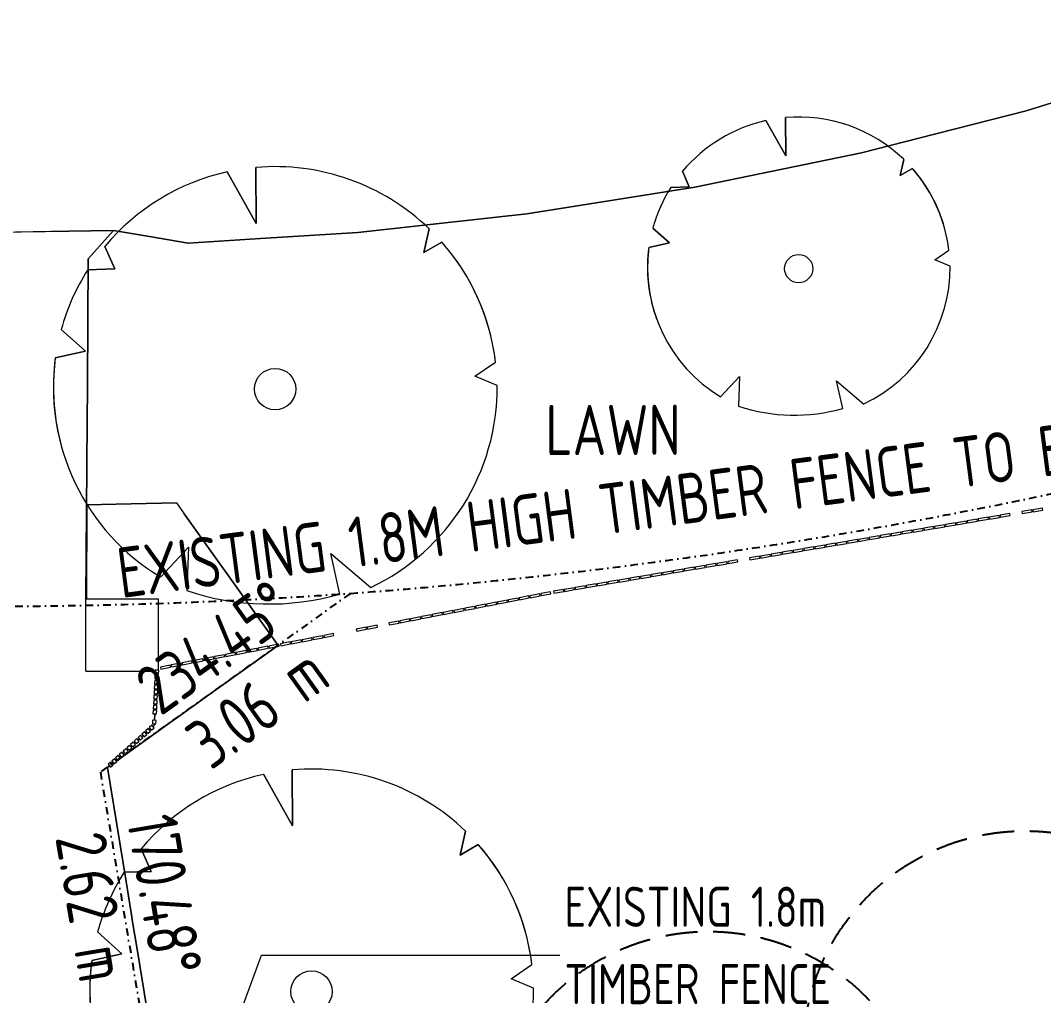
# Model space of a CAD drawing. Header units: millimetres. Extents: x -39027 to 364494, y -35256 to 94895.
# Drawn here: x -4970 to 5216, y 9300 to 19006 of the extents above; entities that cross this region are included whole.
import ezdxf

# ---------------------------------------------------------------- set-up
doc = ezdxf.new("R2010")
doc.units = ezdxf.units.MM
doc.header["$LTSCALE"] = 25
doc.linetypes.add('BG_Dash Dot 3mm', pattern=[7, 3, -2, 0, -2])
doc.linetypes.add('HIDDEN', pattern=[9.525, 6.35, -3.175])
for name, color, linetype, lineweight in [('A-GLAZ-CWMG', 3, 'Continuous', 5), ('A-WALL', 2, 'Continuous', 5), ('C-PROP-LINE', 91, 'BG_Dash Dot 3mm', 25), ('C-PROP-LINE-IDEN', 91, 'Continuous', 5), ('C-TOPO', 251, 'Continuous', 9), ('G-ANNO-TEXT', 231, 'Continuous', 5), ('L-PLNT', 71, 'Continuous', 5)]:
    doc.layers.add(name, color=color, linetype=linetype, lineweight=lineweight)
doc.layers.add('Land-25', color=3, linetype='Continuous')
doc.styles.add('ISOCPEUR', font='isocpeur.ttf', dxfattribs={"width": 0.75, "height": 500})
doc.styles.add('ISOCPEUR_3', font='isocpeur.ttf', dxfattribs={"width": 0.75, "height": 400})

# ---------------------------------------------------------------- blocks, each defined once
blk = doc.blocks.new('Rectangular Mullion - 35mm Timber Batten_Black_-902602-PROPOSED SITE PLAN')
at = {"layer": 'A-GLAZ-CWMG', "lineweight": 9}
h = blk.add_hatch(dxfattribs=at)
h.set_pattern_fill('FP_16', color=256, style=0, pattern_type=2)
h.set_pattern_definition([(271.891, (11833.92, 734.25), (-571.941, 22436.8859), [244.69, -24223.84]), (255.817, (11842, 489.7), (-1664.128, -8211.217), [310.84, -10050.37]), (222.127, (11765.8, 188.3), (-101.85, -2029.45), [229.9, -2643.8]), (220.28, (11595.33, 34.13), (-31747.4797, -27026.2209), [445.65, -44119.59]), (254.133, (11255.34, -253.99), (5268.3372, 17978.0892), [271.1, -26839.16]), (267.127, (11181.2, -514.8), (1927.6, -2131.3), [508, -1524]), (276.589, (11155.75, -1022.12), (-856.441, 10325.752), [247.2, -12112.97]), (272.838, (11285.97, 761.75), (-709.052, 18386.8754), [204.21, -20217.13]), (267.127, (11296, 557.8), (1927.6, -2131.3), [304.8, -1727.2]), (238.826, (11280.8, 253.37), (-13061.5987, -21855.2375), [300.02, -29702.1]), (215.002, (11125.5, -3.33), (10759.0768, 7316.5758), [463.37, -22705]), (227.838, (10745.94, -269.12), (-10546.2832, -11859.4433), [288.8, -28591.35]), (260.787, (10552.09, -483.2), (-2401.1745, -16205.582), [368.01, -18032.53]), (279.016, (10493.17, -846.45), (-4455.9087, 28750.5605), [394.54, -39059.76]), (273.837, (10656.84, 793.32), (1349.7512, -18350.9714), [347.82, -34434.41]), (263.761, (10680.11, 446.28), (-3421.5292, -32395.2517), [346.04, -34257.68]), (233.437, (10642.5, 102.3), (3138.47, 3285.596), [366.32, -6960.16]), (219.638, (10424.28, -191.94), (-23182.9448, -19366.605), [330.785, -32747.78]), (252.196, (10169.55, -402.96), (-6959.2627, -22098.4556), [315.45, -31229.67]), (267.127, (10073, -703.3), (1927.6, -2131.3), [243.84, -1788.16]), (280.122, (10060.87, -946.83), (3442.2468, -18415.157), [271.1, -26839.16]), (267.127, (12147.4, 87.8), (1927.6, -2131.3), [6.7, -2025.3]), (43.975, (11828.675, -181.03), (-30068.4371, -28882.6622), [445.65, -44119.59]), (60.562, (10119.9, 230.2), (548.474, 2820.86), [181.75, -4361.94]), (78.997, (10209.27, 388.53), (2076.3454, 12184.526), [287.37, -14081.04]), (110.326, (10264.1, 670.6), (-4050.124, 10165.54), [154.75, -15320.5]), (240.562, (11828.7, -181), (-548.474, -2820.856), [227.18, -4316.5]), (260.417, (11717.02, -378.89), (3180.243, 18123.632), [347.82, -34434.41]), (277.252, (11659.116, -721.855), (4498.8521, -34788.06633), [577.96, -57218.064]), (277.432, (12057.16, 723.05), (1778.8297, -12231.5023), [227.18, -22491.26]), (251.603, (12086.54, 497.78), (7415.0525, 21949.7186), [379.61, -37581.28]), (224.248, (11966.74, 137.57), (25825.8526, 25008.1964), [388.21, -38433.09]), (232.432, (11688.65, -133.31), (-15020.8244, -19738.274), [321.29, -31807.45]), (257.665, (11492.76, -387.98), (-1885.938, -10188.125), [370.8, -11989.37]), (273.709, (11413.546, -750.22), (-2172.5482, 34714.3201), [531.825, -52650.705]), (275.257, (11549.8, 748.5), (-846.015, 12331.1855), [287.37, -14081.04]), (255.817, (11576.12, 462.35), (-1664.128, -8211.217), [310.84, -10050.37]), (224.617, (11499.96, 160.99), (21589.9729, 21127.8818), [330.785, -32747.78]), (222.127, (11264.5, -71.3), (-101.85, -2029.45), [373.58, -2500.1]), (249.773, (10987.44, -321.93), (9669.2904, 25891.5875), [340.63, -33721.9]), (270.494, (10869.67, -641.55), (-161.5391, 32575.038), [346.04, -34257.68]), (284.23, (10872.65, -987.57), (5359.5732, -20526.535), [276.38, -27361.81]), (275.873, (11042.43, 773.97), (1623.8251, -14276.3576), [267.27, -26459.52]), (252.196, (11069.78, 508.11), (-6959.2627, -22098.4556), [315.45, -31229.67]), (235.122, (10973.33, 207.77), (6950.917, 9595.3927), [383.4, -18786.45]), (217.228, (10754.09, -106.76), (27602.0793, 20869.6483), [504.74, -49969.095]), (251.182, (10352.2, -412.12), (2965.1805, 7835.886), [295.86, -14497.32]), (273.136, (10256.76, -692.17), (1223.3589, -20384.6708), [388.21, -38433.09]), (290.326, (10278, -1079.8), (4050.124, -10165.54), [154.75, -15320.5]), (276.589, (10433.6, 804.53), (-856.441, 10325.752), [247.2, -12112.97]), (257.119, (10461.97, 558.96), (-4949.7371, -22172.6885), [350.78, -34726.98]), (229.722, (10383.77, 217.01), (-21473.4561, -25487.2156), [434.866, -43051.83]), (238.073, (12132.07, -216.6), (-8495.5612, -14007.5708), [209.21, -20711.51]), (256.343, (12021.435, -394.16), (7902.4776, 32120.7433), [434.39, -43004.81]), (274.252, (11918.87, -816.27), (-813.812, 14345.3444), [491.48, -15891.03])])
h.paths.add_polyline_path([(17, -18), (-18, -18), (-18, 17), (17, 17), (17, -15)], flags=0)
for p, q in [((-18, -18), (-18, 17)), ((-18, 17), (17, 17)), ((17, 17), (17, -18)), ((17, -18), (-18, -18))]:
    blk.add_line(p, q, dxfattribs=at)
blk = doc.blocks.new('Rectangular Mullion - 35mm Timber Batten_Black_-V131-PROPOSED SITE PLAN')
at = {"layer": 'A-GLAZ-CWMG', "lineweight": 9}
for p, q in [((-17.5, -17.5), (-17.5, 17.5)), ((-17.5, 17.5), (17.5, 17.5)), ((17.5, 17.5), (17.5, -17.5)), ((17.5, -17.5), (-17.5, -17.5))]:
    blk.add_line(p, q, dxfattribs=at)
blk = doc.blocks.new('Rectangular Mullion - 35mm Timber Batten_Black_-V132-PROPOSED SITE PLAN')
at = {"layer": 'A-GLAZ-CWMG', "lineweight": 9}
for p, q in [((-17.5, -17.5), (-17.5, 17.5)), ((-17.5, 17.5), (17.5, 17.5)), ((17.5, 17.5), (17.5, -17.5)), ((17.5, -17.5), (-17.5, -17.5))]:
    blk.add_line(p, q, dxfattribs=at)
blk = doc.blocks.new('Rectangular Mullion - 35mm Timber Batten_Black_-V133-PROPOSED SITE PLAN')
at = {"layer": 'A-GLAZ-CWMG', "lineweight": 9}
for p, q in [((-17.5, -17.5), (-17.5, 17.5)), ((-17.5, 17.5), (17.5, 17.5)), ((17.5, 17.5), (17.5, -17.5)), ((17.5, -17.5), (-17.5, -17.5))]:
    blk.add_line(p, q, dxfattribs=at)
blk = doc.blocks.new('Rectangular Mullion - 35mm Timber Batten_Black_-V134-PROPOSED SITE PLAN')
at = {"layer": 'A-GLAZ-CWMG', "lineweight": 9}
for p, q in [((-17.5, -17.5), (-17.5, 17.5)), ((-17.5, 17.5), (17.5, 17.5)), ((17.5, 17.5), (17.5, -17.5)), ((17.5, -17.5), (-17.5, -17.5))]:
    blk.add_line(p, q, dxfattribs=at)
blk = doc.blocks.new('Rectangular Mullion - 35mm Timber Batten_Black_-V135-PROPOSED SITE PLAN')
at = {"layer": 'A-GLAZ-CWMG', "lineweight": 9}
for p, q in [((-17.5, -17.5), (-17.5, 17.5)), ((-17.5, 17.5), (17.5, 17.5)), ((17.5, 17.5), (17.5, -17.5)), ((17.5, -17.5), (-17.5, -17.5))]:
    blk.add_line(p, q, dxfattribs=at)
blk = doc.blocks.new('Rectangular Mullion - 35mm Timber Batten_Black_-V136-PROPOSED SITE PLAN')
at = {"layer": 'A-GLAZ-CWMG', "lineweight": 9}
for p, q in [((-17.5, -17.5), (-17.5, 17.5)), ((-17.5, 17.5), (17.5, 17.5)), ((17.5, 17.5), (17.5, -17.5)), ((17.5, -17.5), (-17.5, -17.5))]:
    blk.add_line(p, q, dxfattribs=at)
blk = doc.blocks.new('Rectangular Mullion - 35mm Timber Batten_Black_-V137-PROPOSED SITE PLAN')
at = {"layer": 'A-GLAZ-CWMG', "lineweight": 9}
for p, q in [((-17.5, -17.5), (-17.5, 17.5)), ((-17.5, 17.5), (17.5, 17.5)), ((17.5, 17.5), (17.5, -17.5)), ((17.5, -17.5), (-17.5, -17.5))]:
    blk.add_line(p, q, dxfattribs=at)
blk = doc.blocks.new('Rectangular Mullion - 35mm Timber Batten_Black_-V138-PROPOSED SITE PLAN')
at = {"layer": 'A-GLAZ-CWMG', "lineweight": 9}
for p, q in [((-17.5, -17.5), (-17.5, 17.5)), ((-17.5, 17.5), (17.5, 17.5)), ((17.5, 17.5), (17.5, -17.5)), ((17.5, -17.5), (-17.5, -17.5))]:
    blk.add_line(p, q, dxfattribs=at)
blk = doc.blocks.new('Rectangular Mullion - 35mm Timber Batten_Black_-V139-PROPOSED SITE PLAN')
at = {"layer": 'A-GLAZ-CWMG', "lineweight": 9}
for p, q in [((-17.5, -17.5), (-17.5, 17.5)), ((-17.5, 17.5), (17.5, 17.5)), ((17.5, 17.5), (17.5, -17.5)), ((17.5, -17.5), (-17.5, -17.5))]:
    blk.add_line(p, q, dxfattribs=at)
blk = doc.blocks.new('Rectangular Mullion - 35mm Timber Batten_Black_-V140-PROPOSED SITE PLAN')
at = {"layer": 'A-GLAZ-CWMG', "lineweight": 9}
for p, q in [((-17.5, -17.5), (-17.5, 17.5)), ((-17.5, 17.5), (17.5, 17.5)), ((17.5, 17.5), (17.5, -17.5)), ((17.5, -17.5), (-17.5, -17.5))]:
    blk.add_line(p, q, dxfattribs=at)
blk = doc.blocks.new('Rectangular Mullion - 35mm Timber Batten_Black_-V141-PROPOSED SITE PLAN')
at = {"layer": 'A-GLAZ-CWMG', "lineweight": 9}
for p, q in [((-17.5, -17.5), (-17.5, 17.5)), ((-17.5, 17.5), (17.5, 17.5)), ((17.5, 17.5), (17.5, -17.5)), ((17.5, -17.5), (-17.5, -17.5))]:
    blk.add_line(p, q, dxfattribs=at)
blk = doc.blocks.new('Rectangular Mullion - 35mm Timber Batten_Black_-V142-PROPOSED SITE PLAN')
at = {"layer": 'A-GLAZ-CWMG', "lineweight": 9}
for p, q in [((-17.5, -17.5), (-17.5, 17.5)), ((-17.5, 17.5), (17.5, 17.5)), ((17.5, 17.5), (17.5, -17.5)), ((17.5, -17.5), (-17.5, -17.5))]:
    blk.add_line(p, q, dxfattribs=at)
blk = doc.blocks.new('Rectangular Mullion - 35mm Timber Batten_Black_-V143-PROPOSED SITE PLAN')
at = {"layer": 'A-GLAZ-CWMG', "lineweight": 9}
for p, q in [((-17.5, -17.5), (-17.5, 17.5)), ((-17.5, 17.5), (17.5, 17.5)), ((17.5, 17.5), (17.5, -17.5)), ((17.5, -17.5), (-17.5, -17.5))]:
    blk.add_line(p, q, dxfattribs=at)
blk = doc.blocks.new('Rectangular Mullion - 35mm Timber Batten_Black_-V144-PROPOSED SITE PLAN')
at = {"layer": 'A-GLAZ-CWMG', "lineweight": 9}
for p, q in [((-17.5, -17.5), (-17.5, 17.5)), ((-17.5, 17.5), (17.5, 17.5)), ((17.5, 17.5), (17.5, -17.5)), ((17.5, -17.5), (-17.5, -17.5))]:
    blk.add_line(p, q, dxfattribs=at)
blk = doc.blocks.new('Rectangular Mullion - 35mm Timber Batten_Black_-V145-PROPOSED SITE PLAN')
at = {"layer": 'A-GLAZ-CWMG', "lineweight": 9}
for p, q in [((-17.5, -17.5), (-17.5, 17.5)), ((-17.5, 17.5), (17.5, 17.5)), ((17.5, 17.5), (17.5, -17.5)), ((17.5, -17.5), (-17.5, -17.5))]:
    blk.add_line(p, q, dxfattribs=at)
blk = doc.blocks.new('Rectangular Mullion - 35mm Timber Batten_Black_-V146-PROPOSED SITE PLAN')
at = {"layer": 'A-GLAZ-CWMG', "lineweight": 9}
for p, q in [((-17.5, -17.5), (-17.5, 17.5)), ((-17.5, 17.5), (17.5, 17.5)), ((17.5, 17.5), (17.5, -17.5)), ((17.5, -17.5), (-17.5, -17.5))]:
    blk.add_line(p, q, dxfattribs=at)
blk = doc.blocks.new('Rectangular Mullion - 35mm Timber Batten_Black_-V147-PROPOSED SITE PLAN')
at = {"layer": 'A-GLAZ-CWMG', "lineweight": 9}
for p, q in [((-17.5, -17.5), (-17.5, 17.5)), ((-17.5, 17.5), (17.5, 17.5)), ((17.5, 17.5), (17.5, -17.5)), ((17.5, -17.5), (-17.5, -17.5))]:
    blk.add_line(p, q, dxfattribs=at)
blk = doc.blocks.new('Rectangular Mullion - 35mm Timber Batten_Black_-V148-PROPOSED SITE PLAN')
at = {"layer": 'A-GLAZ-CWMG', "lineweight": 9}
for p, q in [((-17.5, -17.5), (-17.5, 17.5)), ((-17.5, 17.5), (17.5, 17.5)), ((17.5, 17.5), (17.5, -17.5)), ((17.5, -17.5), (-17.5, -17.5))]:
    blk.add_line(p, q, dxfattribs=at)
blk = doc.blocks.new('Rectangular Mullion - 35mm Timber Batten_Black_-V149-PROPOSED SITE PLAN')
at = {"layer": 'A-GLAZ-CWMG', "lineweight": 9}
for p, q in [((-17.5, -17.5), (-17.5, 17.5)), ((-17.5, 17.5), (17.5, 17.5)), ((17.5, 17.5), (17.5, -17.5)), ((17.5, -17.5), (-17.5, -17.5))]:
    blk.add_line(p, q, dxfattribs=at)
blk = doc.blocks.new('Rectangular Mullion - 35mm Timber Batten_Black_-V150-PROPOSED SITE PLAN')
at = {"layer": 'A-GLAZ-CWMG', "lineweight": 9}
for p, q in [((-17.5, -17.5), (-17.5, 17.5)), ((-17.5, 17.5), (17.5, 17.5)), ((17.5, 17.5), (17.5, -17.5)), ((17.5, -17.5), (-17.5, -17.5))]:
    blk.add_line(p, q, dxfattribs=at)
blk = doc.blocks.new('Rectangular Mullion - 35mm Timber Batten_Black_-V151-PROPOSED SITE PLAN')
at = {"layer": 'A-GLAZ-CWMG', "lineweight": 9}
for p, q in [((-17.5, -17.5), (-17.5, 17.5)), ((-17.5, 17.5), (17.5, 17.5)), ((17.5, 17.5), (17.5, -17.5)), ((17.5, -17.5), (-17.5, -17.5))]:
    blk.add_line(p, q, dxfattribs=at)
blk = doc.blocks.new('Rectangular Mullion - 20x100 Timber Panel-900443-PROPOSED SITE PLAN')
at = {"layer": 'A-GLAZ-CWMG', "lineweight": 9}
for p, q in [((-50, -10), (-50, 10)), ((-50, 10), (50, 10)), ((50, 10), (50, -10)), ((50, -10), (-50, -10))]:
    blk.add_line(p, q, dxfattribs=at)
blk = doc.blocks.new('Rectangular Mullion - 20x100 Timber Panel-900567-PROPOSED SITE PLAN')
at = {"layer": 'A-GLAZ-CWMG', "lineweight": 9}
for p, q in [((-50, -10), (-50, 10)), ((-50, 10), (50, 10)), ((50, 10), (50, -10)), ((50, -10), (-50, -10))]:
    blk.add_line(p, q, dxfattribs=at)
blk = doc.blocks.new('Family - ___-1009153-PROPOSED SITE PLAN')
at = {"layer": 'C-PROP-LINE'}
for p, q in [((2435, 13187), (-477, 12248)), ((-477, 12248), (-849, 9655))]:
    blk.add_line(p, q, dxfattribs=at)
blk.add_arc((14653, 63546), 51820, 244.3448, 256.3633, dxfattribs=at)
blk = doc.blocks.new('Family - ___-2269169-PROPOSED SITE PLAN')
at = {"layer": 'C-PROP-LINE'}
for p, q in [((2435, 13187), (-477, 12248)), ((-477, 12248), (-849, 9655))]:
    blk.add_line(p, q, dxfattribs=at)
blk.add_arc((14525, 63577), 51820, 256.5084, 274.8072, dxfattribs=at)
blk = doc.blocks.new('PLANTING_Coloured tree scaleable - 7 Meters-2580589-PROPOSED SITE PLAN')
at = {"layer": 'L-PLNT', "lineweight": 9}
for p, q in [((-503, 2723), (-434, 2027)), ((-503, 2723), (-434, 2027)), ((-434, 2027), (-503, 2723)), ((-434, 2027), (-856, 2634)), ((-434, 2027), (-856, 2634)), ((-856, 2634), (-434, 2027)), ((1684, 1866), (1722, 2169)), ((1684, 1866), (1722, 2169)), ((1722, 2169), (1684, 1866)), ((1896, 2018), (1684, 1866)), ((1896, 2018), (1684, 1866)), ((1684, 1866), (1896, 2018)), ((-2286, 1563), (-2136, 1294)), ((-2286, 1563), (-2136, 1294)), ((-2136, 1294), (-2286, 1563)), ((-2136, 1294), (-2471, 1251)), ((-2136, 1294), (-2471, 1251)), ((-2471, 1251), (-2136, 1294)), ((2466, 391), (2705, 591)), ((2674, 565), (2705, 591)), ((-2728, 480), (-2399, 237)), ((-2728, 480), (-2399, 237)), ((-2399, 237), (-2728, 480)), ((2755, 302), (2466, 391)), ((-2399, 237), (-2767, 119)), ((-2399, 237), (-2767, 119)), ((-2767, 119), (-2399, 237)), ((886, -1980), (1424, -2356)), ((1048, -2474), (886, -1980)), ((-1201, -2476), (-887, -2070)), ((-887, -2070), (-856, -2614))]:
    blk.add_line(p, q, dxfattribs=at)
blk.add_circle((0, -6), 258, dxfattribs=at)
for centre, radius, start, end in [((0, 0), 2769, 51.5512, 100.4622), ((0, 0), 2769, 51.5512, 100.4622), ((0, 0), 2769, 51.5512, 100.4622), ((0, 0), 2769, 108.0083, 145.6274), ((0, 0), 2769, 108.0083, 145.6274), ((0, 0), 2769, 108.0083, 145.6274), ((0, 0), 2769, 12.3276, 46.7819), ((0, 0), 2769, 12.3276, 46.7819), ((0, 0), 2769, 13.3734, 46.7819), ((0, 0), 2769, 153.1369, 170.0213), ((0, 0), 2769, 153.1369, 170.0213), ((0, 0), 2769, 153.1369, 170.0213), ((0, 19), 2769, 300.9465, 5.8599), ((0, 19), 2769, 177.9304, 244.2846), ((0, 19), 2769, 177.9304, 202.3457), ((0, 19), 2769, 177.9304, 200.6948), ((-130, 523), 3220, 256.9579, 291.4464)]:
    blk.add_arc(centre, radius, start, end, dxfattribs=at)
blk = doc.blocks.new('PLANTING_Coloured tree scaleable - 4_5 Meters-2580578-PROPOSED SITE PLAN')
at = {"layer": 'L-PLNT', "lineweight": 9}
for p, q in [((-279, 1303), (-551, 1693)), ((-279, 1303), (-551, 1693)), ((-551, 1693), (-279, 1303)), ((-323, 1751), (-279, 1303)), ((-323, 1751), (-279, 1303)), ((-279, 1303), (-323, 1751)), ((1083, 1200), (1107, 1394)), ((1083, 1200), (1107, 1394)), ((1107, 1394), (1083, 1200)), ((1219, 1297), (1083, 1200)), ((1219, 1297), (1083, 1200)), ((1083, 1200), (1219, 1297)), ((-1470, 1005), (-1373, 832)), ((-1470, 1005), (-1373, 832)), ((-1373, 832), (-1470, 1005)), ((-1373, 832), (-1588, 804)), ((-1373, 832), (-1588, 804)), ((-1588, 804), (-1373, 832)), ((1586, 252), (1739, 380)), ((-1753, 308), (-1542, 152)), ((-1753, 308), (-1542, 152)), ((-1542, 152), (-1753, 308)), ((1771, 194), (1586, 252)), ((-1542, 152), (-1779, 77)), ((-1542, 152), (-1779, 77)), ((-1779, 77), (-1542, 152)), ((569, -1273), (916, -1515)), ((674, -1591), (569, -1273)), ((-772, -1592), (-570, -1331)), ((-570, -1331), (-550, -1681))]:
    blk.add_line(p, q, dxfattribs=at)
blk.add_circle((0, -4), 166, dxfattribs=at)
for centre, radius, start, end in [((0, 0), 1780, 108.0083, 145.6274), ((0, 0), 1780, 108.0083, 145.6274), ((0, 0), 1780, 108.0083, 145.6274), ((0, 0), 1780, 51.5512, 100.4622), ((0, 0), 1780, 51.5512, 100.4622), ((0, 0), 1780, 51.5512, 100.4622), ((0, 0), 1780, 12.3276, 46.7819), ((0, 0), 1780, 20.9412, 46.7819), ((0, 0), 1780, 22.0155, 46.7819), ((0, 0), 1780, 153.1369, 170.0213), ((0, 0), 1780, 153.1369, 170.0213), ((0, 0), 1780, 153.1369, 170.0213), ((0, 12), 1780, 300.9465, 5.8599), ((0, 12), 1780, 177.9304, 244.2846), ((0, 12), 1780, 177.9304, 205.3609), ((0, 12), 1780, 177.9304, 203.8436), ((-83, 336), 2070, 256.9579, 291.4464)]:
    blk.add_arc(centre, radius, start, end, dxfattribs=at)

msp = doc.modelspace()

# ---------------------------------------------------------------- linework, layer by layer
at = {"layer": 'A-WALL'}
for p, q in [((-4317.9, 12530.4), (-4317.9, 13250.4)), ((-4317.9, 13250.4), (-3597.9, 13250.4)), ((-3597.9, 13250.4), (-3597.9, 12537.8)), ((-4317.9, 12530.4), (-3629, 12530.4))]:
    msp.add_line(p, q, dxfattribs=at)
at = {"layer": 'C-TOPO'}
for p, q in [((7955.8, 19006.3), (5043.5, 18108.2)), ((5043.5, 18108.2), (7955.8, 19006.3)), ((5043.5, 18108.2), (3975.4, 17835.5)), ((3975.4, 17835.5), (5043.5, 18108.2)), ((3975.4, 17835.5), (3402.8, 17689.3)), ((3402.8, 17689.3), (3975.4, 17835.5)), ((3402.8, 17689.3), (1744.4, 17347.3)), ((1744.4, 17347.3), (3402.8, 17689.3)), ((1744.4, 17347.3), (1098.2, 17245.3)), ((1098.2, 17245.3), (1744.4, 17347.3)), ((1098.2, 17245.3), (71.8, 17083.1)), ((71.8, 17083.1), (1098.2, 17245.3)), ((-260.5, 17046.4), (-1611.3, 16897.3)), ((-1611.3, 16897.3), (-260.5, 17046.4)), ((71.8, 17083.1), (-260.5, 17046.4)), ((-260.5, 17046.4), (71.8, 17083.1)), ((-4487.7, 16909.2), (-4044.6, 16916.2)), ((-4044.6, 16916.2), (-4487.5, 16908.8)), ((-4044.6, 16916.2), (-4294.4, 16632)), ((-4044.6, 16916.2), (-4294.4, 16632)), ((-3684.1, 16855), (-4044.6, 16916.2)), ((-4044.6, 16916.2), (-3684.1, 16855)), ((-5690.6, 16890), (-4487.7, 16909.2)), ((-4487.5, 16908.8), (-5689.5, 16888.5)), ((-3301.2, 16790.1), (-3684.1, 16855)), ((-3684.1, 16855), (-3301.2, 16790.1)), ((-2579.9, 16835.8), (-3301.2, 16790.1)), ((-3301.2, 16790.1), (-2579.9, 16835.8)), ((-1611.3, 16897.3), (-2579.9, 16835.8)), ((-2579.9, 16835.8), (-1611.3, 16897.3)), ((-4294.4, 16632), (-4303, 15389.4)), ((-4303, 15389.4), (-4294.4, 16632)), ((-4303, 15389.4), (-4304, 15243.7)), ((-4304, 15243.7), (-4303, 15389.4)), ((-4304, 15243.7), (-4304.8, 15137.9)), ((-4304.8, 15137.9), (-4304, 15243.7)), ((-4304.8, 15137.9), (-4305.3, 15069)), ((-4305.3, 15069), (-4304.8, 15137.9)), ((-4305.6, 15017.6), (-4317.9, 13250.4)), ((-4317.9, 13250.4), (-4305.6, 15017.6)), ((-4305.4, 15053.7), (-4305.6, 15017.6)), ((-4305.6, 15017.6), (-4305.4, 15053.7)), ((-4305.3, 15069), (-4305.4, 15053.7)), ((-4305.4, 15053.7), (-4305.3, 15069)), ((-4314.1, 13250.4), (-4309.2, 14185.9)), ((-4309.2, 14185.9), (-4314.1, 13250.4)), ((-4309.2, 14185.9), (-4017.5, 14192.1)), ((-4017.5, 14192.1), (-4309.2, 14185.9)), ((-4017.5, 14192.1), (-3868.6, 14195.3)), ((-3868.6, 14195.3), (-4017.5, 14192.1)), ((-3868.6, 14195.3), (-3417.4, 14204.9)), ((-3417.4, 14204.9), (-3868.6, 14195.3)), ((-3417.4, 14204.9), (-3338.5, 14094.5)), ((-3417.4, 14204.9), (-3338.5, 14094.5)), ((-3338.5, 14094.5), (-3207, 13910.5)), ((-3207, 13910.5), (-3338.5, 14094.5)), ((-3207, 13910.5), (-2733.2, 13247.4)), ((-2733.2, 13247.4), (-3207, 13910.5)), ((-2733.2, 13247.4), (-2626.2, 13097.7)), ((-2626.2, 13097.7), (-2733.2, 13247.4)), ((-2626.2, 13097.7), (-2410.1, 12795.3)), ((-2410.1, 12795.3), (-2626.2, 13097.7)), ((-2423.2, 12772.4), (-3139.4, 12260.6)), ((-3139.4, 12260.6), (-2423.2, 12772.4)), ((-3616.1, 12438.6), (-3615.4, 12453.6)), ((-3615.4, 12453.6), (-3616.1, 12438.6)), ((-3613.6, 12488.5), (-3612.9, 12503.5)), ((-3612.9, 12503.5), (-3613.6, 12488.5)), ((-3621.1, 12338.7), (-3620.4, 12353.7)), ((-3620.4, 12353.7), (-3621.1, 12338.7)), ((-3618.6, 12388.7), (-3617.9, 12403.6)), ((-3617.9, 12403.6), (-3618.6, 12388.7)), ((-3626.2, 12238.8), (-3625.4, 12253.8)), ((-3625.4, 12253.8), (-3626.2, 12238.8)), ((-3623.6, 12288.8), (-3622.9, 12303.8)), ((-3622.9, 12303.8), (-3623.6, 12288.8)), ((-3139.4, 12260.6), (-3227.5, 12197.6)), ((-3227.5, 12197.6), (-3139.4, 12260.6)), ((-3631.2, 12139), (-3630.4, 12154)), ((-3630.4, 12154), (-3631.2, 12139)), ((-3628.7, 12188.9), (-3627.9, 12203.9)), ((-3627.9, 12203.9), (-3628.7, 12188.9)), ((-3306.4, 12141.2), (-3403.1, 12072.2)), ((-3403.1, 12072.2), (-3306.4, 12141.2)), ((-3227.5, 12197.6), (-3306.4, 12141.2)), ((-3306.4, 12141.2), (-3227.5, 12197.6)), ((-3636.2, 12039.1), (-3632.9, 12104)), ((-3632.9, 12104), (-3636.2, 12039.1)), ((-3403.1, 12072.2), (-3490, 12010)), ((-3490, 12010), (-3403.1, 12072.2)), ((-3576.9, 11947.9), (-3973.6, 11664.5)), ((-3973.6, 11664.5), (-3576.9, 11947.9)), ((-3724.5, 11910.9), (-3713.3, 11920.9)), ((-3713.3, 11920.9), (-3724.5, 11910.9)), ((-3687.2, 11944.2), (-3676, 11954.2)), ((-3676, 11954.2), (-3687.2, 11944.2)), ((-3649.9, 11977.6), (-3638.8, 11987.6)), ((-3638.8, 11987.6), (-3649.9, 11977.6)), ((-3638.8, 11987.6), (-3637.9, 12004.1)), ((-3637.9, 12004.1), (-3638.8, 11987.6)), ((-3490, 12010), (-3576.9, 11947.9)), ((-3576.9, 11947.9), (-3490, 12010)), ((-3836.2, 11810.9), (-3825.1, 11820.9)), ((-3825.1, 11820.9), (-3836.2, 11810.9)), ((-3799, 11844.2), (-3787.8, 11854.2)), ((-3787.8, 11854.2), (-3799, 11844.2)), ((-3761.7, 11877.6), (-3750.5, 11887.6)), ((-3750.5, 11887.6), (-3761.7, 11877.6)), ((-3948, 11710.8), (-3936.8, 11720.8)), ((-3936.8, 11720.8), (-3948, 11710.8)), ((-3910.8, 11744.2), (-3899.6, 11754.2)), ((-3899.6, 11754.2), (-3910.8, 11744.2)), ((-3873.5, 11777.5), (-3862.3, 11787.5)), ((-3862.3, 11787.5), (-3873.5, 11777.5)), ((-4059.8, 11610.8), (-4048.6, 11620.8)), ((-4048.6, 11620.8), (-4059.8, 11610.8)), ((-4043.2, 11614.7), (-4055.5, 11606)), ((-4055.5, 11606), (-4043.2, 11614.7)), ((-4022.5, 11644.1), (-4011.4, 11654.2)), ((-4011.4, 11654.2), (-4022.5, 11644.1)), ((-4002.2, 11644), (-4014.5, 11635.2)), ((-4014.5, 11635.2), (-4002.2, 11644)), ((-3985.3, 11677.5), (-3974.1, 11687.5)), ((-3974.1, 11687.5), (-3985.3, 11677.5)), ((-4103.8, 11571.4), (-4085.9, 11587.5)), ((-4085.9, 11587.5), (-4103.8, 11571.4)), ((-4084.1, 11585.5), (-4103.8, 11571.4)), ((-4103.8, 11571.4), (-4084.1, 11585.5)), ((-4103.8, 11571.4), (-3918.7, 10435.2)), ((-3918.7, 10435.2), (-4103.8, 11571.4)), ((-3918.7, 10435.2), (-3864.5, 10103.1)), ((-3864.5, 10103.1), (-3918.7, 10435.2)), ((-3864.5, 10103.1), (-3856.4, 10053.1)), ((-3856.4, 10053.1), (-3864.5, 10103.1)), ((-3856.4, 10053.1), (-3805.4, 9740.4)), ((-3805.4, 9740.4), (-3856.4, 10053.1)), ((-3805.4, 9740.4), (-3664.9, 8877.9)), ((-3664.9, 8877.9), (-3805.4, 9740.4))]:
    msp.add_line(p, q, dxfattribs=at)
at = {"layer": 'G-ANNO-TEXT', "color": 10, "lineweight": 15}
for p, q in [((-3227.6, 7916.4), (-2569.6, 9703.1)), ((-2569.6, 9703.1), (126, 9703.1)), ((126, 9703.1), (399.8, 9703.1))]:
    msp.add_line(p, q, dxfattribs=at)
at = {"layer": 'Land-25', "linetype": 'HIDDEN', "ltscale": 2}
for centre in [(5034.4, 8725.6), (1881.6, 7724.6)]:
    msp.add_circle(centre, 2213.1, dxfattribs=at)

# ---------------------------------------------------------------- block references
at = {"layer": 'A-GLAZ-CWMG', "lineweight": 9, "rotation": 17.67926818587259}
msp.add_blockref('Family - ___-2269169-PROPOSED SITE PLAN', (0, 0), dxfattribs=at)
at = {"layer": 'A-GLAZ-CWMG', "lineweight": 9, "extrusion": (0, 0, -1)}
for name, p, rotation in [('Rectangular Mullion - 20x100 Timber Panel-900567-PROPOSED SITE PLAN', (-4617, 14042.4), 350.3536632790674), ('Rectangular Mullion - 20x100 Timber Panel-900567-PROPOSED SITE PLAN', (-4725.5, 14060.8), 350.3536632790674), ('Rectangular Mullion - 20x100 Timber Panel-900567-PROPOSED SITE PLAN', (-4833.9, 14079.2), 350.3536632790674), ('Rectangular Mullion - 20x100 Timber Panel-900567-PROPOSED SITE PLAN', (-5050.8, 14116.1), 350.3536632790674), ('Rectangular Mullion - 20x100 Timber Panel-900567-PROPOSED SITE PLAN', (-5159.3, 14134.5), 350.3536632790674), ('Rectangular Mullion - 20x100 Timber Panel-900567-PROPOSED SITE PLAN', (-4074.8, 13950.2), 350.3536632790674), ('Rectangular Mullion - 20x100 Timber Panel-900567-PROPOSED SITE PLAN', (-4183.3, 13968.6), 350.3536632790674), ('Rectangular Mullion - 20x100 Timber Panel-900567-PROPOSED SITE PLAN', (-4291.7, 13987.1), 350.3536632790674), ('Rectangular Mullion - 20x100 Timber Panel-900567-PROPOSED SITE PLAN', (-4400.2, 14005.5), 350.3536632790674), ('Rectangular Mullion - 20x100 Timber Panel-900567-PROPOSED SITE PLAN', (-4508.6, 14023.9), 350.3536632790674), ('Rectangular Mullion - 20x100 Timber Panel-900567-PROPOSED SITE PLAN', (-3424.2, 13839.6), 350.3536632790674), ('Rectangular Mullion - 20x100 Timber Panel-900567-PROPOSED SITE PLAN', (-3532.6, 13858.1), 350.3536632790674), ('Rectangular Mullion - 20x100 Timber Panel-900567-PROPOSED SITE PLAN', (-3641, 13876.5), 350.3536632790674), ('Rectangular Mullion - 20x100 Timber Panel-900567-PROPOSED SITE PLAN', (-3749.5, 13894.9), 350.3536632790674), ('Rectangular Mullion - 20x100 Timber Panel-900567-PROPOSED SITE PLAN', (-3857.9, 13913.3), 350.3536632790674), ('Rectangular Mullion - 20x100 Timber Panel-900567-PROPOSED SITE PLAN', (-3966.4, 13931.8), 350.3536632790674), ('Rectangular Mullion - 20x100 Timber Panel-900567-PROPOSED SITE PLAN', (-2881.9, 13747.5), 350.3536632790674), ('Rectangular Mullion - 20x100 Timber Panel-900567-PROPOSED SITE PLAN', (-2990.4, 13765.9), 350.3536632790674), ('Rectangular Mullion - 20x100 Timber Panel-900567-PROPOSED SITE PLAN', (-3098.8, 13784.3), 350.3536632790674), ('Rectangular Mullion - 20x100 Timber Panel-900567-PROPOSED SITE PLAN', (-3207.3, 13802.8), 350.3536632790674), ('Rectangular Mullion - 20x100 Timber Panel-900567-PROPOSED SITE PLAN', (-3315.7, 13821.2), 350.3536632790674), ('Rectangular Mullion - 20x100 Timber Panel-900567-PROPOSED SITE PLAN', (-2339.7, 13655.3), 350.3536632790674), ('Rectangular Mullion - 20x100 Timber Panel-900567-PROPOSED SITE PLAN', (-2448.2, 13673.7), 350.3536632790674), ('Rectangular Mullion - 20x100 Timber Panel-900567-PROPOSED SITE PLAN', (-2556.6, 13692.2), 350.3536632790674), ('Rectangular Mullion - 20x100 Timber Panel-900567-PROPOSED SITE PLAN', (-2665, 13710.6), 350.3536632790674), ('Rectangular Mullion - 20x100 Timber Panel-900567-PROPOSED SITE PLAN', (-2773.5, 13729), 350.3536632790674), ('Rectangular Mullion - 20x100 Timber Panel-900567-PROPOSED SITE PLAN', (-1689, 13544.7), 350.3536632790674), ('Rectangular Mullion - 20x100 Timber Panel-900567-PROPOSED SITE PLAN', (-1797.5, 13563.1), 350.3536632790674), ('Rectangular Mullion - 20x100 Timber Panel-900567-PROPOSED SITE PLAN', (-1905.9, 13581.6), 350.3536632790674), ('Rectangular Mullion - 20x100 Timber Panel-900567-PROPOSED SITE PLAN', (-2014.4, 13600), 350.3536632790674), ('Rectangular Mullion - 20x100 Timber Panel-900567-PROPOSED SITE PLAN', (-2122.8, 13618.4), 350.3536632790674), ('Rectangular Mullion - 20x100 Timber Panel-900567-PROPOSED SITE PLAN', (-1038.4, 13434.1), 350.3536632790674), ('Rectangular Mullion - 20x100 Timber Panel-900567-PROPOSED SITE PLAN', (-1146.8, 13452.5), 350.3536632790674), ('Rectangular Mullion - 20x100 Timber Panel-900567-PROPOSED SITE PLAN', (-1255.3, 13471), 350.3536632790674), ('Rectangular Mullion - 20x100 Timber Panel-900567-PROPOSED SITE PLAN', (-1363.7, 13489.4), 350.3536632790674), ('Rectangular Mullion - 20x100 Timber Panel-900567-PROPOSED SITE PLAN', (-1472.1, 13507.8), 350.3536632790674), ('Rectangular Mullion - 20x100 Timber Panel-900567-PROPOSED SITE PLAN', (-1580.6, 13526.3), 350.3536632790674), ('Rectangular Mullion - 20x100 Timber Panel-900567-PROPOSED SITE PLAN', (-496.1, 13341.9), 350.3536632790674), ('Rectangular Mullion - 20x100 Timber Panel-900567-PROPOSED SITE PLAN', (-604.6, 13360.4), 350.3536632790674), ('Rectangular Mullion - 20x100 Timber Panel-900567-PROPOSED SITE PLAN', (-713, 13378.8), 350.3536632790674), ('Rectangular Mullion - 20x100 Timber Panel-900567-PROPOSED SITE PLAN', (-821.5, 13397.2), 350.3536632790674), ('Rectangular Mullion - 20x100 Timber Panel-900567-PROPOSED SITE PLAN', (-929.9, 13415.7), 350.3536632790674), ('Rectangular Mullion - 20x100 Timber Panel-900443-PROPOSED SITE PLAN', (63.1, 13238.1), 349.0761731957881), ('Rectangular Mullion - 20x100 Timber Panel-900443-PROPOSED SITE PLAN', (-45, 13258.9), 349.0761731957881), ('Rectangular Mullion - 20x100 Timber Panel-900443-PROPOSED SITE PLAN', (-153, 13279.8), 349.0761731957881), ('Rectangular Mullion - 20x100 Timber Panel-900443-PROPOSED SITE PLAN', (-261, 13300.6), 349.0761731957881), ('Rectangular Mullion - 20x100 Timber Panel-900567-PROPOSED SITE PLAN', (-387.7, 13323.5), 350.3536632790674), ('Rectangular Mullion - 20x100 Timber Panel-900443-PROPOSED SITE PLAN', (603.1, 13133.9), 349.0761731957881), ('Rectangular Mullion - 20x100 Timber Panel-900443-PROPOSED SITE PLAN', (495.1, 13154.7), 349.0761731957881), ('Rectangular Mullion - 20x100 Timber Panel-900443-PROPOSED SITE PLAN', (387.1, 13175.5), 349.0761731957881), ('Rectangular Mullion - 20x100 Timber Panel-900443-PROPOSED SITE PLAN', (279.1, 13196.4), 349.0761731957881), ('Rectangular Mullion - 20x100 Timber Panel-900443-PROPOSED SITE PLAN', (171.1, 13217.2), 349.0761731957881), ('Rectangular Mullion - 20x100 Timber Panel-900443-PROPOSED SITE PLAN', (1143.1, 13029.6), 349.0761731957881), ('Rectangular Mullion - 20x100 Timber Panel-900443-PROPOSED SITE PLAN', (1035.1, 13050.5), 349.0761731957881), ('Rectangular Mullion - 20x100 Timber Panel-900443-PROPOSED SITE PLAN', (927.1, 13071.3), 349.0761731957881), ('Rectangular Mullion - 20x100 Timber Panel-900443-PROPOSED SITE PLAN', (819.1, 13092.2), 349.0761731957881), ('Rectangular Mullion - 20x100 Timber Panel-900443-PROPOSED SITE PLAN', (711.1, 13113), 349.0761731957881), ('Rectangular Mullion - 20x100 Timber Panel-900443-PROPOSED SITE PLAN', (1575.1, 12946.2), 349.0761731957881), ('Rectangular Mullion - 20x100 Timber Panel-900443-PROPOSED SITE PLAN', (1467.1, 12967.1), 349.0761731957881), ('Rectangular Mullion - 20x100 Timber Panel-900443-PROPOSED SITE PLAN', (1251.1, 13008.8), 349.0761731957881), ('Rectangular Mullion - 20x100 Timber Panel-900443-PROPOSED SITE PLAN', (2223.2, 12821.2), 349.0761731957881), ('Rectangular Mullion - 20x100 Timber Panel-900443-PROPOSED SITE PLAN', (2115.2, 12842), 349.0761731957881), ('Rectangular Mullion - 20x100 Timber Panel-900443-PROPOSED SITE PLAN', (2007.2, 12862.9), 349.0761731957881), ('Rectangular Mullion - 20x100 Timber Panel-900443-PROPOSED SITE PLAN', (1899.2, 12883.7), 349.0761731957881), ('Rectangular Mullion - 20x100 Timber Panel-900443-PROPOSED SITE PLAN', (2770.1, 12715.6), 349.0761731957881), ('Rectangular Mullion - 20x100 Timber Panel-900443-PROPOSED SITE PLAN', (2662.1, 12736.5), 349.0761731957881), ('Rectangular Mullion - 20x100 Timber Panel-900443-PROPOSED SITE PLAN', (2554.1, 12757.3), 349.0761731957881), ('Rectangular Mullion - 20x100 Timber Panel-900443-PROPOSED SITE PLAN', (2446.1, 12778.2), 349.0761731957881), ('Rectangular Mullion - 20x100 Timber Panel-900443-PROPOSED SITE PLAN', (2331.2, 12800.3), 349.0761731957881), ('Rectangular Mullion - 20x100 Timber Panel-900443-PROPOSED SITE PLAN', (3202.1, 12632.2), 349.0761731957881), ('Rectangular Mullion - 20x100 Timber Panel-900443-PROPOSED SITE PLAN', (3094.1, 12653.1), 349.0761731957881), ('Rectangular Mullion - 20x100 Timber Panel-900443-PROPOSED SITE PLAN', (2986.1, 12673.9), 349.0761731957881), ('Rectangular Mullion - 20x100 Timber Panel-900443-PROPOSED SITE PLAN', (2878.1, 12694.8), 349.0761731957881), ('Rectangular Mullion - 35mm Timber Batten_Black_-902602-PROPOSED SITE PLAN', (3612, 12521), 272.8728652478806), ('Rectangular Mullion - 20x100 Timber Panel-900443-PROPOSED SITE PLAN', (3526.1, 12569.7), 349.0761731957881), ('Rectangular Mullion - 20x100 Timber Panel-900443-PROPOSED SITE PLAN', (3418.1, 12590.5), 349.0761731957881), ('Rectangular Mullion - 20x100 Timber Panel-900443-PROPOSED SITE PLAN', (3310.1, 12611.4), 349.0761731957881), ('Rectangular Mullion - 35mm Timber Batten_Black_-V132-PROPOSED SITE PLAN', (3617, 12421.1), 272.8728652478806), ('Rectangular Mullion - 35mm Timber Batten_Black_-V131-PROPOSED SITE PLAN', (3614.5, 12471.1), 272.8728652478806), ('Rectangular Mullion - 35mm Timber Batten_Black_-V134-PROPOSED SITE PLAN', (3622, 12321.2), 272.8728652478806), ('Rectangular Mullion - 35mm Timber Batten_Black_-V133-PROPOSED SITE PLAN', (3619.5, 12371.2), 272.8728652478806), ('Rectangular Mullion - 35mm Timber Batten_Black_-V136-PROPOSED SITE PLAN', (3627, 12221.4), 272.8728652478806), ('Rectangular Mullion - 35mm Timber Batten_Black_-V135-PROPOSED SITE PLAN', (3624.5, 12271.3), 272.8728652478806), ('Rectangular Mullion - 35mm Timber Batten_Black_-V138-PROPOSED SITE PLAN', (3632, 12121.5), 272.8728652478806), ('Rectangular Mullion - 35mm Timber Batten_Black_-V137-PROPOSED SITE PLAN', (3629.5, 12171.4), 272.8728652478806), ('Rectangular Mullion - 35mm Timber Batten_Black_-V139-PROPOSED SITE PLAN', (3637.1, 12021.6), 272.8728652478806), ('Rectangular Mullion - 35mm Timber Batten_Black_-V142-PROPOSED SITE PLAN', (3737.5, 11899.2), 318.1747922401407), ('Rectangular Mullion - 35mm Timber Batten_Black_-V141-PROPOSED SITE PLAN', (3700.2, 11932.6), 318.1747922401407), ('Rectangular Mullion - 35mm Timber Batten_Black_-V140-PROPOSED SITE PLAN', (3663, 11965.9), 318.1747922401407), ('Rectangular Mullion - 35mm Timber Batten_Black_-V145-PROPOSED SITE PLAN', (3849.3, 11799.2), 318.1747922401407), ('Rectangular Mullion - 35mm Timber Batten_Black_-V144-PROPOSED SITE PLAN', (3812, 11832.5), 318.1747922401407), ('Rectangular Mullion - 35mm Timber Batten_Black_-V143-PROPOSED SITE PLAN', (3774.8, 11865.9), 318.1747922401407), ('Rectangular Mullion - 35mm Timber Batten_Black_-V148-PROPOSED SITE PLAN', (3961.1, 11699.2), 318.1747922401407), ('Rectangular Mullion - 35mm Timber Batten_Black_-V147-PROPOSED SITE PLAN', (3923.8, 11732.5), 318.1747922401407), ('Rectangular Mullion - 35mm Timber Batten_Black_-V146-PROPOSED SITE PLAN', (3886.5, 11765.9), 318.1747922401407), ('Rectangular Mullion - 35mm Timber Batten_Black_-V151-PROPOSED SITE PLAN', (4072.8, 11599.1), 318.1747922401407), ('Rectangular Mullion - 35mm Timber Batten_Black_-V150-PROPOSED SITE PLAN', (4035.6, 11632.5), 318.1747922401407), ('Rectangular Mullion - 35mm Timber Batten_Black_-V149-PROPOSED SITE PLAN', (3998.3, 11665.8), 318.1747922401407)]:
    msp.add_blockref(name, p, dxfattribs=dict(at, rotation=rotation))
at = {"layer": 'C-PROP-LINE', "rotation": 17.67926818587259}
msp.add_blockref('Family - ___-1009153-PROPOSED SITE PLAN', (0, 0), dxfattribs=at)
at = {"layer": 'L-PLNT', "lineweight": 9, "rotation": 354.5145949012112}
for name, p, xscale, yscale, zscale in [('PLANTING_Coloured tree scaleable - 4_5 Meters-2580578-PROPOSED SITE PLAN', (2778.7, 16539), 0.84645, 0.84645, 0.84645), ('PLANTING_Coloured tree scaleable - 7 Meters-2580589-PROPOSED SITE PLAN', (-2433.9, 15341.6), 0.7980000000000003, 0.7980000000000003, 0.7980000000000003), ('PLANTING_Coloured tree scaleable - 7 Meters-2580589-PROPOSED SITE PLAN', (-2071.7, 9344.9), 0.7980000000000003, 0.7980000000000003, 0.7980000000000003)]:
    msp.add_blockref(name, p, dxfattribs=dict(at, xscale=xscale, yscale=yscale, zscale=zscale))

# ---------------------------------------------------------------- texts
at = {"layer": 'C-PROP-LINE-IDEN', "char_height": 500, "attachment_point": 2, "line_spacing_factor": 1.153846, "style": 'ISOCPEUR'}
for s, insert, width, rotation in [('234.45°', (-3181, 12970.9), 2058, 35.55), ('3.06 m', (-2756.5, 12377), 1740, 35.55), ('170.48°', (-3288.9, 10345.2), 1920, 279.51667), ('2.62 m', (-4008.8, 10224.5), 1740, 279.51667)]:
    msp.add_mtext(s, dxfattribs=dict(at, insert=insert, width=width, rotation=rotation))
at = {"layer": 'G-ANNO-TEXT', "color": 7, "lineweight": 13, "insert": (2076.3, 14555.1), "char_height": 500, "width": 12487.273, "attachment_point": 2, "rotation": 7.5051, "line_spacing_factor": 1.153846, "style": 'ISOCPEUR'}
msp.add_mtext('EXISTING 1.8M HIGH TIMBER FENCE TO BE RETAINED', dxfattribs=at)
at = {"layer": 'G-ANNO-TEXT', "color": 7, "lineweight": 15, "line_spacing_factor": 1.153846}
for s, insert, char_height, width, attachment_point, style in [('LAWN', (256.7, 15180), 500, 1566, 1, 'ISOCPEUR'), ('\\pxql;EXISTING 1.8m \\PTIMBER FENCE', (3276.1, 10383.5), 400, 5659.368, 2, 'ISOCPEUR_3')]:
    msp.add_mtext(s, dxfattribs=dict(at, insert=insert, char_height=char_height, width=width, attachment_point=attachment_point, style=style))

doc.saveas('drawing.dxf')
